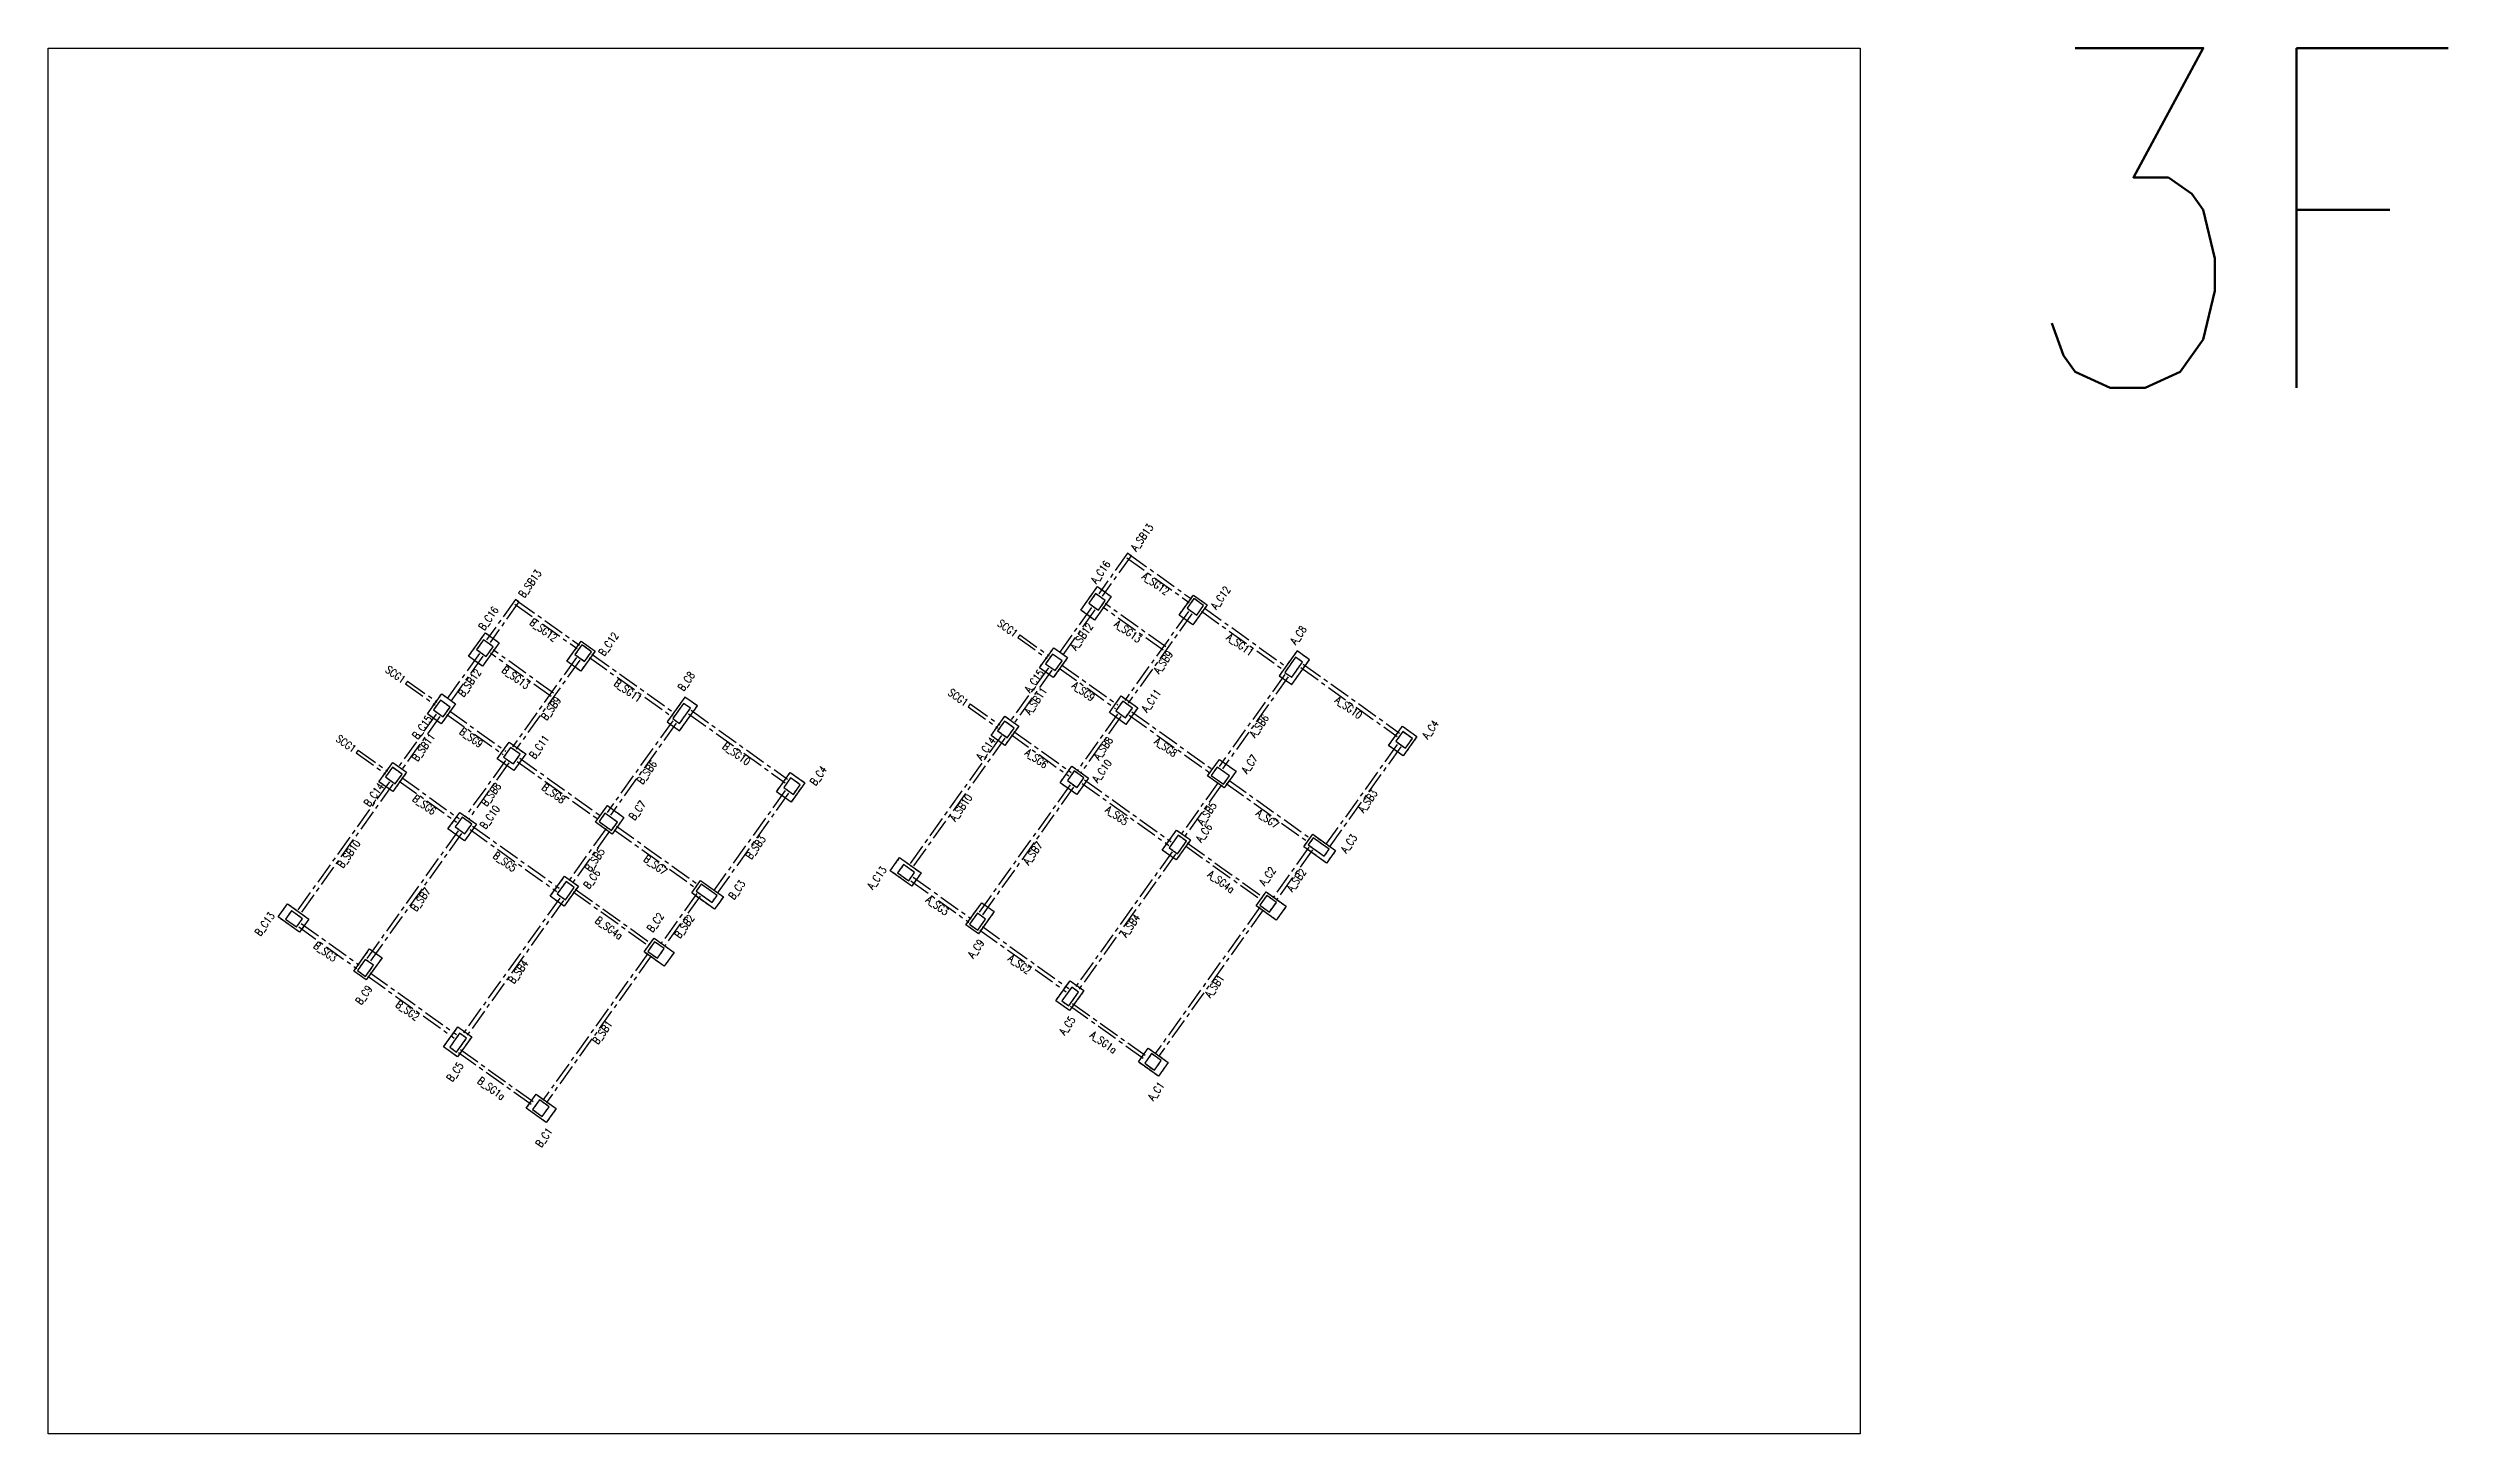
# Model space of a CAD drawing. Header units: millimetres. Extents: x 39613 to 69886, y 27475 to 191272.
# Drawn here: x 50002 to 64126, y 54941 to 63097 of the extents above; entities that cross this region are included whole.
import ezdxf
from ezdxf.enums import TextEntityAlignment as Align

# ---------------------------------------------------------------- set-up
doc = ezdxf.new("R2010")
doc.units = ezdxf.units.MM
doc.header["$LTSCALE"] = 100
doc.header["$MEASUREMENT"] = 0
doc.linetypes.add('CENTER', pattern=[2, 1.25, -0.25, 0.25, -0.25])
doc.linetypes.add('HIDDEN', pattern=[0.375, 0.25, -0.125])
for name, color, linetype in [('TC-COLUMN', 1, 'Continuous'), ('TC-TB', 2, 'Continuous'), ('TC-TC', 4, 'Continuous'), ('TC-虛柱', 4, 'HIDDEN'), ('TC-虛鋼柱', 4, 'HIDDEN'), ('TC-鋼柱', 11, 'Continuous'), ('TC-鋼粱', 183, 'CENTER')]:
    doc.layers.add(name, color=color, linetype=linetype)
doc.styles.get("Standard").update_dxf_attribs({"font": 'txt.shx', "width": 0.8, "bigfont": 'ae.shx'})

msp = doc.modelspace()

# ---------------------------------------------------------------- linework, layer by layer
at = {"layer": 'Defpoints'}
msp.add_lwpolyline([(60666.19, 54941.32), (50001.56, 54941.32), (50001.56, 63096.68), (60666.19, 63096.68)], close=True, dxfattribs=at)
at = {"layer": 'TC-COLUMN'}
for points in [[(56259.6, 59869.23), (56160.73, 59730.93), (56079.38, 59789.09), (56178.24, 59927.39)], [(56658.15, 59760.05), (56742.48, 59878.01), (56823.83, 59819.86), (56739.5, 59701.9)], [(52476.93, 59517.2), (52575.79, 59655.5), (52657.15, 59597.34), (52558.28, 59459.04)], [(53055.7, 59488.16), (53140.03, 59606.12), (53221.38, 59547.97), (53137.05, 59430.01)], [(55836.93, 59449.94), (55921.26, 59567.9), (56002.61, 59509.75), (55918.29, 59391.79)], [(57247.88, 59403.18), (57321.1, 59350.84), (57425.77, 59497.28), (57352.55, 59549.62)], [(52234.49, 59178.05), (52318.81, 59296.01), (52400.16, 59237.86), (52315.84, 59119.9)], [(53645.43, 59131.29), (53718.65, 59078.95), (53823.32, 59225.39), (53750.11, 59277.73)], [(56317.75, 59284.26), (56415.37, 59214.47), (56345.58, 59116.85), (56247.96, 59186.64)], [(55551.94, 59051.28), (55633.36, 59165.17), (55714.71, 59107.01), (55633.29, 58993.12)], [(57891.43, 58992.29), (57972.85, 59106.18), (58058.27, 59045.12), (57976.85, 58931.23)], [(52715.3, 59012.37), (52812.92, 58942.58), (52743.13, 58844.96), (52645.51, 58914.75)], [(56896.03, 58911.02), (56993.65, 58841.23), (56923.87, 58743.61), (56826.25, 58813.39)], [(51949.49, 58779.39), (52030.91, 58893.28), (52112.26, 58835.12), (52030.84, 58721.23)], [(54288.98, 58720.4), (54370.4, 58834.29), (54455.82, 58773.23), (54374.4, 58659.34)], [(56027.82, 58870.96), (56125.44, 58801.17), (56055.66, 58703.55), (55958.03, 58773.34)], [(53293.58, 58639.13), (53391.2, 58569.34), (53321.42, 58471.72), (53223.8, 58541.5)], [(52425.37, 58599.07), (52522.99, 58529.28), (52453.21, 58431.66), (52355.58, 58501.45)], [(56559.75, 58376.99), (56644.08, 58494.95), (56725.43, 58436.79), (56641.1, 58318.83)], [(57392.25, 58396.65), (57444.59, 58469.87), (57578.81, 58373.91), (57526.47, 58300.69)], [(52957.3, 58105.1), (53041.63, 58223.06), (53122.98, 58164.9), (53038.65, 58046.94)], [(53789.8, 58124.76), (53842.14, 58197.98), (53976.36, 58102.02), (53924.02, 58028.8)], [(55084.66, 58165.5), (54958.57, 58255.64), (55013.82, 58332.92), (55139.91, 58242.78)], [(51482.22, 57893.61), (51356.12, 57983.75), (51411.37, 58061.03), (51537.46, 57970.89)], [(55496.76, 58067.58), (55569.98, 58015.24), (55476.93, 57885.08), (55403.71, 57937.42)], [(57230.34, 57965.21), (57112.38, 58049.54), (57170.54, 58130.89), (57288.5, 58046.56)], [(51894.31, 57795.69), (51967.53, 57743.35), (51874.48, 57613.19), (51801.26, 57665.53)], [(53627.89, 57693.32), (53509.93, 57777.65), (53568.09, 57859), (53686.05, 57774.67)], [(55932.25, 57490.61), (56016.58, 57608.57), (56097.93, 57550.41), (56013.6, 57432.46)], [(52329.8, 57218.72), (52414.13, 57336.68), (52495.48, 57278.52), (52411.15, 57160.57)], [(56536.62, 57046.27), (56418.66, 57130.6), (56476.81, 57211.95), (56594.77, 57127.62)], [(52934.17, 56774.38), (52816.21, 56858.71), (52874.36, 56940.06), (52992.32, 56855.74)]]:
    msp.add_lwpolyline(points, close=True, dxfattribs=at)
at = {"layer": 'TC-虛柱'}
for points in [[(56259.6, 59869.23), (56160.73, 59730.93), (56079.38, 59789.09), (56178.24, 59927.39)], [(56658.15, 59760.05), (56742.48, 59878.01), (56823.83, 59819.86), (56739.5, 59701.9)], [(52476.93, 59517.2), (52575.79, 59655.5), (52657.15, 59597.34), (52558.28, 59459.04)], [(53055.7, 59488.16), (53140.03, 59606.12), (53221.38, 59547.97), (53137.05, 59430.01)], [(55836.93, 59449.94), (55921.26, 59567.9), (56002.61, 59509.75), (55918.29, 59391.79)], [(57247.88, 59403.18), (57321.1, 59350.84), (57425.77, 59497.28), (57352.55, 59549.62)], [(52234.49, 59178.05), (52318.81, 59296.01), (52400.16, 59237.86), (52315.84, 59119.9)], [(53645.43, 59131.29), (53718.65, 59078.95), (53823.32, 59225.39), (53750.11, 59277.73)], [(56317.75, 59284.26), (56415.37, 59214.47), (56345.58, 59116.85), (56247.96, 59186.64)], [(55551.94, 59051.28), (55633.36, 59165.17), (55714.71, 59107.01), (55633.29, 58993.12)], [(57891.43, 58992.29), (57972.85, 59106.18), (58058.27, 59045.12), (57976.85, 58931.23)], [(52715.3, 59012.37), (52812.92, 58942.58), (52743.13, 58844.96), (52645.51, 58914.75)], [(56896.03, 58911.02), (56993.65, 58841.23), (56923.87, 58743.61), (56826.25, 58813.39)], [(51949.49, 58779.39), (52030.91, 58893.28), (52112.26, 58835.12), (52030.84, 58721.23)], [(54288.98, 58720.4), (54370.4, 58834.29), (54455.82, 58773.23), (54374.4, 58659.34)], [(56027.82, 58870.96), (56125.44, 58801.17), (56055.66, 58703.55), (55958.03, 58773.34)], [(53293.58, 58639.13), (53391.2, 58569.34), (53321.42, 58471.72), (53223.8, 58541.5)], [(52425.37, 58599.07), (52522.99, 58529.28), (52453.21, 58431.66), (52355.58, 58501.45)], [(56559.75, 58376.99), (56644.08, 58494.95), (56725.43, 58436.79), (56641.1, 58318.83)], [(57392.25, 58396.65), (57444.59, 58469.87), (57578.81, 58373.91), (57526.47, 58300.69)], [(52957.3, 58105.1), (53041.63, 58223.06), (53122.98, 58164.9), (53038.65, 58046.94)], [(53789.8, 58124.76), (53842.14, 58197.98), (53976.36, 58102.02), (53924.02, 58028.8)], [(55084.66, 58165.5), (54958.57, 58255.64), (55013.82, 58332.92), (55139.91, 58242.78)], [(51482.22, 57893.61), (51356.12, 57983.75), (51411.37, 58061.03), (51537.46, 57970.89)], [(55496.76, 58067.58), (55569.98, 58015.24), (55476.93, 57885.08), (55403.71, 57937.42)], [(57230.34, 57965.21), (57112.38, 58049.54), (57170.54, 58130.89), (57288.5, 58046.56)], [(51894.31, 57795.69), (51967.53, 57743.35), (51874.48, 57613.19), (51801.26, 57665.53)], [(53627.89, 57693.32), (53509.93, 57777.65), (53568.09, 57859), (53686.05, 57774.67)], [(55932.25, 57490.61), (56016.58, 57608.57), (56097.93, 57550.41), (56013.6, 57432.46)], [(52329.8, 57218.72), (52414.13, 57336.68), (52495.48, 57278.52), (52411.15, 57160.57)], [(56536.62, 57046.27), (56418.66, 57130.6), (56476.81, 57211.95), (56594.77, 57127.62)], [(52934.17, 56774.38), (52816.21, 56858.71), (52874.36, 56940.06), (52992.32, 56855.74)]]:
    msp.add_lwpolyline(points, close=True, dxfattribs=at)
at = {"layer": 'TC-虛鋼柱'}
for points in [[(56183.42, 59788.47), (56224.13, 59845.41), (56167.18, 59886.12), (56126.48, 59829.18)], [(56762.19, 59759.43), (56802.9, 59816.38), (56745.96, 59857.09), (56705.25, 59800.14)], [(52580.97, 59516.58), (52621.68, 59573.52), (52564.74, 59614.23), (52524.03, 59557.29)], [(53159.74, 59487.54), (53200.45, 59544.49), (53143.51, 59585.2), (53102.8, 59528.25)], [(55929.35, 59433.05), (55970.05, 59490), (55913.11, 59530.71), (55872.4, 59473.76)], [(57385.09, 59483.34), (57344.41, 59512.42), (57280.44, 59422.93), (57321.11, 59393.85)], [(52326.9, 59161.16), (52367.6, 59218.11), (52310.66, 59258.82), (52269.95, 59201.87)], [(53782.64, 59211.45), (53741.96, 59240.53), (53677.99, 59151.04), (53718.66, 59121.96)], [(56342.69, 59155.79), (56383.4, 59212.74), (56326.45, 59253.45), (56285.74, 59196.5)], [(55647.26, 59038.45), (55687.96, 59095.4), (55631.02, 59136.11), (55590.31, 59079.16)], [(57990.82, 58976.56), (58031.53, 59033.51), (57974.58, 59074.21), (57933.87, 59017.27)], [(52740.24, 58883.9), (52780.95, 58940.85), (52724, 58981.56), (52683.29, 58924.61)], [(52044.81, 58766.56), (52085.52, 58823.51), (52028.57, 58864.22), (51987.86, 58807.27)], [(54388.37, 58704.67), (54429.08, 58761.62), (54372.13, 58802.32), (54331.42, 58745.38)], [(56057.71, 58745.11), (56098.41, 58802.05), (56041.47, 58842.76), (56000.76, 58785.82)], [(56920.39, 58764.53), (56955.28, 58813.34), (56882.06, 58865.68), (56847.17, 58816.87)], [(52455.26, 58473.22), (52495.96, 58530.16), (52439.02, 58570.87), (52398.31, 58513.93)], [(53317.94, 58492.64), (53352.83, 58541.45), (53279.61, 58593.79), (53244.72, 58544.98)], [(56649.25, 58356.03), (56701.59, 58429.24), (56652.78, 58464.14), (56600.44, 58390.92)], [(57512.55, 58341.38), (57541.63, 58382.05), (57448.07, 58448.93), (57419, 58408.26)], [(55066.95, 58196.6), (55101.84, 58245.41), (55036.76, 58291.93), (55001.87, 58243.12)], [(53046.8, 58084.14), (53099.14, 58157.35), (53050.33, 58192.25), (52997.99, 58119.03)], [(53910.1, 58069.49), (53939.18, 58110.16), (53845.62, 58177.04), (53816.55, 58136.37)], [(57190.25, 58012.31), (57230.96, 58069.25), (57174.02, 58109.96), (57133.31, 58053.02)], [(51464.5, 57924.71), (51499.39, 57973.52), (51434.31, 58020.04), (51399.42, 57971.23)], [(55473.45, 57906), (55519.97, 57971.08), (55471.16, 58005.98), (55424.64, 57940.9)], [(53587.8, 57740.42), (53628.51, 57797.36), (53571.57, 57838.07), (53530.86, 57781.13)], [(51871, 57634.11), (51917.52, 57699.2), (51868.71, 57734.09), (51822.19, 57669.01)], [(56008.96, 57460.36), (56067.12, 57541.71), (56026.44, 57570.79), (55968.29, 57489.44)], [(52406.51, 57188.47), (52464.67, 57269.82), (52423.99, 57298.9), (52365.84, 57217.55)], [(56512.8, 57081.74), (56553.51, 57138.68), (56496.56, 57179.39), (56455.85, 57122.45)], [(52910.35, 56809.85), (52951.06, 56866.79), (52894.11, 56907.5), (52853.4, 56850.56)]]:
    msp.add_lwpolyline(points, close=True, dxfattribs=at)
at = {"layer": 'TC-鋼柱'}
for points in [[(56183.42, 59788.47), (56224.13, 59845.41), (56167.18, 59886.12), (56126.48, 59829.18)], [(56762.19, 59759.43), (56802.9, 59816.38), (56745.96, 59857.09), (56705.25, 59800.14)], [(52580.97, 59516.58), (52621.68, 59573.52), (52564.74, 59614.23), (52524.03, 59557.29)], [(53159.74, 59487.54), (53200.45, 59544.49), (53143.51, 59585.2), (53102.8, 59528.25)], [(55929.35, 59433.05), (55970.05, 59490), (55913.11, 59530.71), (55872.4, 59473.76)], [(57385.09, 59483.34), (57344.41, 59512.42), (57280.44, 59422.93), (57321.11, 59393.85)], [(52326.9, 59161.16), (52367.6, 59218.11), (52310.66, 59258.82), (52269.95, 59201.87)], [(53782.64, 59211.45), (53741.96, 59240.53), (53677.99, 59151.04), (53718.66, 59121.96)], [(56342.69, 59155.79), (56383.4, 59212.74), (56326.45, 59253.45), (56285.74, 59196.5)], [(55647.26, 59038.45), (55687.96, 59095.4), (55631.02, 59136.11), (55590.31, 59079.16)], [(57990.82, 58976.56), (58031.53, 59033.51), (57974.58, 59074.21), (57933.87, 59017.27)], [(52740.24, 58883.9), (52780.95, 58940.85), (52724, 58981.56), (52683.29, 58924.61)], [(52044.81, 58766.56), (52085.52, 58823.51), (52028.57, 58864.22), (51987.86, 58807.27)], [(54388.37, 58704.67), (54429.08, 58761.62), (54372.13, 58802.32), (54331.42, 58745.38)], [(56057.71, 58745.11), (56098.41, 58802.05), (56041.47, 58842.76), (56000.76, 58785.82)], [(56920.39, 58764.53), (56955.28, 58813.34), (56882.06, 58865.68), (56847.17, 58816.87)], [(52455.26, 58473.22), (52495.96, 58530.16), (52439.02, 58570.87), (52398.31, 58513.93)], [(53317.94, 58492.64), (53352.83, 58541.45), (53279.61, 58593.79), (53244.72, 58544.98)], [(56649.25, 58356.03), (56701.59, 58429.24), (56652.78, 58464.14), (56600.44, 58390.92)], [(57512.55, 58341.38), (57541.63, 58382.05), (57448.07, 58448.93), (57419, 58408.26)], [(55066.95, 58196.6), (55101.84, 58245.41), (55036.76, 58291.93), (55001.87, 58243.12)], [(53046.8, 58084.14), (53099.14, 58157.35), (53050.33, 58192.25), (52997.99, 58119.03)], [(53910.1, 58069.49), (53939.18, 58110.16), (53845.62, 58177.04), (53816.55, 58136.37)], [(57190.25, 58012.31), (57230.96, 58069.25), (57174.02, 58109.96), (57133.31, 58053.02)], [(51464.5, 57924.71), (51499.39, 57973.52), (51434.31, 58020.04), (51399.42, 57971.23)], [(55473.45, 57906), (55519.97, 57971.08), (55471.16, 58005.98), (55424.64, 57940.9)], [(53587.8, 57740.42), (53628.51, 57797.36), (53571.57, 57838.07), (53530.86, 57781.13)], [(51871, 57634.11), (51917.52, 57699.2), (51868.71, 57734.09), (51822.19, 57669.01)], [(56008.96, 57460.36), (56067.12, 57541.71), (56026.44, 57570.79), (55968.29, 57489.44)], [(52406.51, 57188.47), (52464.67, 57269.82), (52423.99, 57298.9), (52365.84, 57217.55)], [(56512.8, 57081.74), (56553.51, 57138.68), (56496.56, 57179.39), (56455.85, 57122.45)], [(52910.35, 56809.85), (52951.06, 56866.79), (52894.11, 56907.5), (52853.4, 56850.56)]]:
    msp.add_lwpolyline(points, close=True, dxfattribs=at)
at = {"layer": 'TC-鋼粱'}
for p, q in [((56355.58, 60123.86), (56185.2, 59885.53)), ((56375.92, 60109.32), (56205.54, 59870.99)), ((56351.21, 60096.26), (56717.47, 59834.43)), ((56375.92, 60109.32), (56355.58, 60123.86)), ((56365.75, 60116.59), (56732.01, 59854.77)), ((52753.13, 59851.97), (52582.75, 59613.64)), ((52773.47, 59837.43), (52603.09, 59599.1)), ((52748.76, 59824.37), (53115.02, 59562.54)), ((52773.47, 59837.43), (52753.13, 59851.97)), ((52763.3, 59844.7), (53129.56, 59582.88)), ((56143.03, 59805.05), (55941.3, 59522.85)), ((56163.37, 59790.51), (55961.63, 59508.31)), ((56565.09, 59552.5), (56209, 59807.06)), ((56579.63, 59572.84), (56223.54, 59827.39)), ((56713.67, 59781.83), (56338.55, 59257.09)), ((56734.01, 59767.29), (56358.89, 59242.55)), ((56790.68, 59782.09), (57276.58, 59434.73)), ((56805.22, 59802.43), (57291.12, 59455.07)), ((55720.46, 59643.84), (55708.83, 59627.57)), ((55708.83, 59627.57), (55881.71, 59503.98)), ((55720.46, 59643.84), (55893.34, 59520.25)), ((52540.58, 59533.16), (52338.85, 59250.96)), ((52560.92, 59518.62), (52359.18, 59236.42)), ((52962.64, 59280.61), (52606.55, 59535.17)), ((52977.18, 59300.95), (52621.09, 59555.5)), ((53111.22, 59509.94), (52736.1, 58985.2)), ((53131.56, 59495.4), (52756.44, 58970.66)), ((53188.23, 59510.2), (53674.13, 59162.84)), ((53202.77, 59530.54), (53688.67, 59183.18)), ((55966.56, 59467.91), (56298.06, 59230.93)), ((57388.86, 59471.42), (57956.27, 59065.79)), ((52118.01, 59371.95), (52106.38, 59355.68)), ((52106.38, 59355.68), (52279.26, 59232.09)), ((52118.01, 59371.95), (52290.89, 59248.36)), ((55888.96, 59449.63), (55659.21, 59128.25)), ((55909.29, 59435.09), (55679.54, 59113.71)), ((55952.02, 59447.58), (56283.52, 59210.59)), ((57280.72, 59410.43), (56893.99, 58869.45)), ((57301.06, 59395.89), (56914.33, 58854.91)), ((57374.32, 59451.08), (57941.73, 59045.46)), ((52364.11, 59196.02), (52695.61, 58959.04)), ((53786.41, 59199.53), (54353.82, 58793.9)), ((55429.64, 59237.04), (55418.01, 59220.77)), ((55418.01, 59220.77), (55590.9, 59097.18)), ((55429.64, 59237.04), (55602.53, 59113.45)), ((56380, 59190.79), (56857.94, 58849.13)), ((52286.51, 59177.74), (52056.76, 58856.36)), ((52306.84, 59163.21), (52077.09, 58841.82)), ((52349.57, 59175.69), (52681.07, 58938.7)), ((53678.28, 59138.54), (53291.54, 58597.56)), ((53698.61, 59124), (53311.88, 58583.02)), ((53771.87, 59179.19), (54339.28, 58773.57)), ((55612.97, 59050.67), (55064.95, 58284.08)), ((55671.37, 59054.99), (56008.57, 58813.93)), ((55685.91, 59075.33), (56023.11, 58834.27)), ((56296.2, 59176.74), (56057.86, 58843.34)), ((56316.53, 59162.2), (56078.2, 58828.8)), ((56365.46, 59170.45), (56843.4, 58828.79)), ((51827.2, 58965.15), (51815.56, 58948.88)), ((51815.56, 58948.88), (51988.45, 58825.29)), ((51827.2, 58965.15), (52000.08, 58841.56)), ((52693.75, 58904.85), (52455.41, 58571.45)), ((52777.55, 58918.9), (53255.49, 58577.24)), ((55633.31, 59036.13), (55085.29, 58269.54)), ((57942.54, 58998.78), (57520.99, 58409.1)), ((57962.88, 58984.24), (57541.33, 58394.56)), ((52010.52, 58778.78), (51462.5, 58012.19)), ((52030.86, 58764.24), (51482.84, 57997.65)), ((52068.92, 58783.1), (52406.12, 58542.04)), ((52083.46, 58803.44), (52420.66, 58562.38)), ((52714.09, 58890.31), (52475.75, 58556.91)), ((52763.01, 58898.56), (53240.95, 58556.9)), ((56017.47, 58761.58), (55481.04, 58011.21)), ((56087.65, 58769.8), (56598.12, 58404.87)), ((56102.19, 58790.14), (56612.66, 58425.21)), ((56888.13, 58775.3), (56667.14, 58466.17)), ((56908.47, 58760.76), (56687.48, 58451.63)), ((56935.98, 58768.92), (57418.13, 58424.24)), ((56950.52, 58789.26), (57432.67, 58444.58)), ((54340.09, 58726.89), (53918.55, 58137.21)), ((54360.43, 58712.35), (53938.88, 58122.67)), ((56037.81, 58747.04), (55501.38, 57996.67)), ((52415.02, 58489.69), (51878.59, 57739.32)), ((52485.2, 58497.91), (52995.68, 58132.98)), ((52499.74, 58518.25), (53010.21, 58153.32)), ((53285.68, 58503.41), (53064.69, 58194.28)), ((53306.02, 58488.87), (53085.03, 58179.74)), ((53333.53, 58497.03), (53815.68, 58152.35)), ((53348.07, 58517.37), (53830.22, 58172.69)), ((52435.36, 58475.15), (51898.93, 57724.78)), ((56617, 58366.79), (56046.49, 57568.74)), ((56637.34, 58352.26), (56066.83, 57554.2)), ((56695.19, 58403.09), (57142.62, 58083.24)), ((56706.82, 58419.36), (57154.25, 58099.51)), ((57422.69, 58393.33), (57210.34, 58096.29)), ((57443.02, 58378.79), (57230.68, 58081.75)), ((55079.45, 58196.89), (55420.86, 57952.81)), ((55093.98, 58217.22), (55435.4, 57973.15)), ((53014.55, 58094.9), (52444.05, 57296.85)), ((53034.89, 58080.37), (52464.38, 57282.32)), ((53092.74, 58131.2), (53540.17, 57811.35)), ((53104.37, 58147.47), (53551.8, 57827.62)), ((53820.24, 58121.44), (53607.89, 57824.4)), ((53840.57, 58106.9), (53628.23, 57809.86)), ((51477, 57925), (51818.41, 57680.92)), ((51491.54, 57945.33), (51832.95, 57701.26)), ((55500.48, 57926.63), (56008.77, 57563.26)), ((57133.59, 58040.52), (56516.56, 57177.39)), ((57153.93, 58025.98), (56536.9, 57162.85)), ((55485.94, 57906.29), (55994.23, 57542.93)), ((51883.49, 57634.4), (52391.79, 57271.04)), ((51898.03, 57654.74), (52406.32, 57291.37)), ((53531.14, 57768.63), (52914.11, 56905.5)), ((53551.48, 57754.09), (52934.45, 56890.96)), ((56020.01, 57458.61), (56459.35, 57144.53)), ((56031.64, 57474.88), (56470.98, 57160.8)), ((52417.56, 57186.72), (52856.9, 56872.64)), ((52429.19, 57202.99), (52868.53, 56888.91))]:
    msp.add_line(p, q, dxfattribs=at)

# ---------------------------------------------------------------- texts
at = {"layer": 'Defpoints', "color": 2, "width": 0.8}
msp.add_text('3F', height=2000, rotation=360, dxfattribs=at).set_placement((61589.25, 63096.68), align=Align.TOP_LEFT)
at = {"layer": 'TC-TB', "width": 0.8}
for s, rotation, p in [('A_SB13', 54.440027, (56440.49, 60216.85)), ('B_SB13', 54.440027, (52838.04, 59944.96)), ('A_SG12', 324, (56520.73, 59944.33)), ('B_SG12', 324, (52918.28, 59672.44)), ('SCG1', 324.440027, (55649.56, 59682.23)), ('A_SB12', 54.440027, (56084.87, 59633.42)), ('A_SG13', 324, (56357.4, 59664.1)), ('A_SG11', 324, (57017.64, 59586.04)), ('A_SB9', 54.440027, (56564.46, 59482.83)), ('SCG1', 324.440027, (52047.11, 59410.34)), ('B_SB12', 54.440027, (52482.42, 59361.53)), ('B_SG13', 324, (52754.95, 59392.21)), ('B_SG11', 324, (53415.19, 59314.15)), ('SCG1', 324.440027, (55358.75, 59275.43)), ('A_SB11', 54.440027, (55813.88, 59254.34)), ('A_SG9', 324, (56095.6, 59310.97)), ('B_SB9', 54.440027, (52962.01, 59210.94)), ('A_SG10', 324, (57656.27, 59215.72)), ('SCG1', 324.440027, (51756.3, 59003.54)), ('B_SB11', 54.440027, (52211.43, 58982.45)), ('B_SG9', 324, (52493.15, 59039.08)), ('A_SB6', 54.440027, (57128.61, 59107.38)), ('B_SB6', 54.440027, (53526.16, 58835.49)), ('B_SG10', 324, (54053.82, 58943.83)), ('A_SG6', 324, (55818.89, 58915.72)), ('A_SB8', 54.440027, (56211.2, 58976.39)), ('A_SG8', 324, (56580.3, 58983.07)), ('B_SB8', 54.440027, (52608.75, 58704.5)), ('B_SG8', 324, (52977.85, 58711.18)), ('B_SG6', 324, (52216.44, 58643.83)), ('A_SB10', 54.440027, (55374.4, 58626.67)), ('A_SG5', 324, (56292.43, 58580.38)), ('A_SB5', 54.440027, (56821.8, 58592.24)), ('A_SB3', 54.440027, (57768.66, 58665.27)), ('A_SG7', 324, (57179.36, 58561.13)), ('B_SB10', 54.440027, (51771.95, 58354.78)), ('B_SG5', 324, (52689.98, 58308.49)), ('B_SB5', 54.440027, (53219.35, 58320.35)), ('B_SG7', 324, (53576.91, 58289.24)), ('B_SB3', 54.440027, (54166.21, 58393.38)), ('A_SB7', 54.440027, (55796.91, 58358.47)), ('A_SG4a', 324, (56906.1, 58190.86)), ('A_SB2', 54.440027, (57349.04, 58200.04)), ('B_SB7', 54.440027, (52194.46, 58086.59)), ('A_SG3', 324, (55236.2, 58051.02)), ('B_SG4a', 324, (53303.65, 57918.97)), ('B_SB2', 54.440027, (53746.59, 57928.15)), ('A_SB4', 54.440027, (56371.55, 57933.17)), ('B_SG3', 324, (51633.75, 57779.13)), ('B_SB4', 54.440027, (52769.1, 57661.28)), ('A_SG2', 324, (55720.03, 57705.14)), ('A_SB1', 54.440027, (56866.34, 57576.39)), ('B_SG2', 324, (52117.58, 57433.25)), ('B_SB1', 54.440027, (53263.89, 57304.5)), ('A_SG1a', 324, (56213.94, 57246.22)), ('B_SG1a', 324, (52611.49, 56974.33))]:
    msp.add_text(s, height=45, rotation=rotation, dxfattribs=at).set_placement(p, align=Align.MIDDLE_CENTER)
at = {"layer": 'TC-TC', "width": 0.8}
for s, p in [('A_C16', (56196.3, 60012.82)), ('A_C12', (56902.89, 59861.67)), ('B_C16', (52593.85, 59740.93)), ('B_C12', (53300.44, 59589.78)), ('A_C8', (57360.44, 59642.32)), ('B_C8', (53757.99, 59370.43)), ('A_C15', (55805.52, 59371.61)), ('A_C11', (56494.43, 59256.29)), ('B_C15', (52203.07, 59099.72)), ('B_C11', (52891.98, 58984.4)), ('A_C4', (58137.58, 59086.76)), ('A_C14', (55521.68, 58974.57)), ('A_C10', (56204.51, 58842.99)), ('A_C7', (57072.72, 58883.05)), ('B_C14', (51919.23, 58702.68)), ('B_C4', (54535.13, 58814.87)), ('B_C10', (52602.06, 58571.1)), ('B_C7', (53470.27, 58611.16)), ('A_C6', (56804.49, 58478.61)), ('A_C3', (57657.88, 58415.73)), ('B_C6', (53202.04, 58206.72)), ('B_C3', (54055.43, 58143.84)), ('A_C13', (54879.51, 58213.82)), ('A_C2', (57178.43, 58223.59)), ('B_C13', (51277.06, 57941.93)), ('B_C2', (53575.98, 57951.7)), ('A_C9', (55462.94, 57796.74)), ('B_C9', (51860.49, 57524.85)), ('A_C5', (55999.62, 57344.11)), ('B_C5', (52397.17, 57072.22)), ('A_C1', (56522.63, 56957.93)), ('B_C1', (52920.18, 56686.04))]:
    msp.add_text(s, height=45, rotation=54.440027, dxfattribs=at).set_placement(p, align=Align.MIDDLE_CENTER)

doc.saveas('drawing.dxf')
